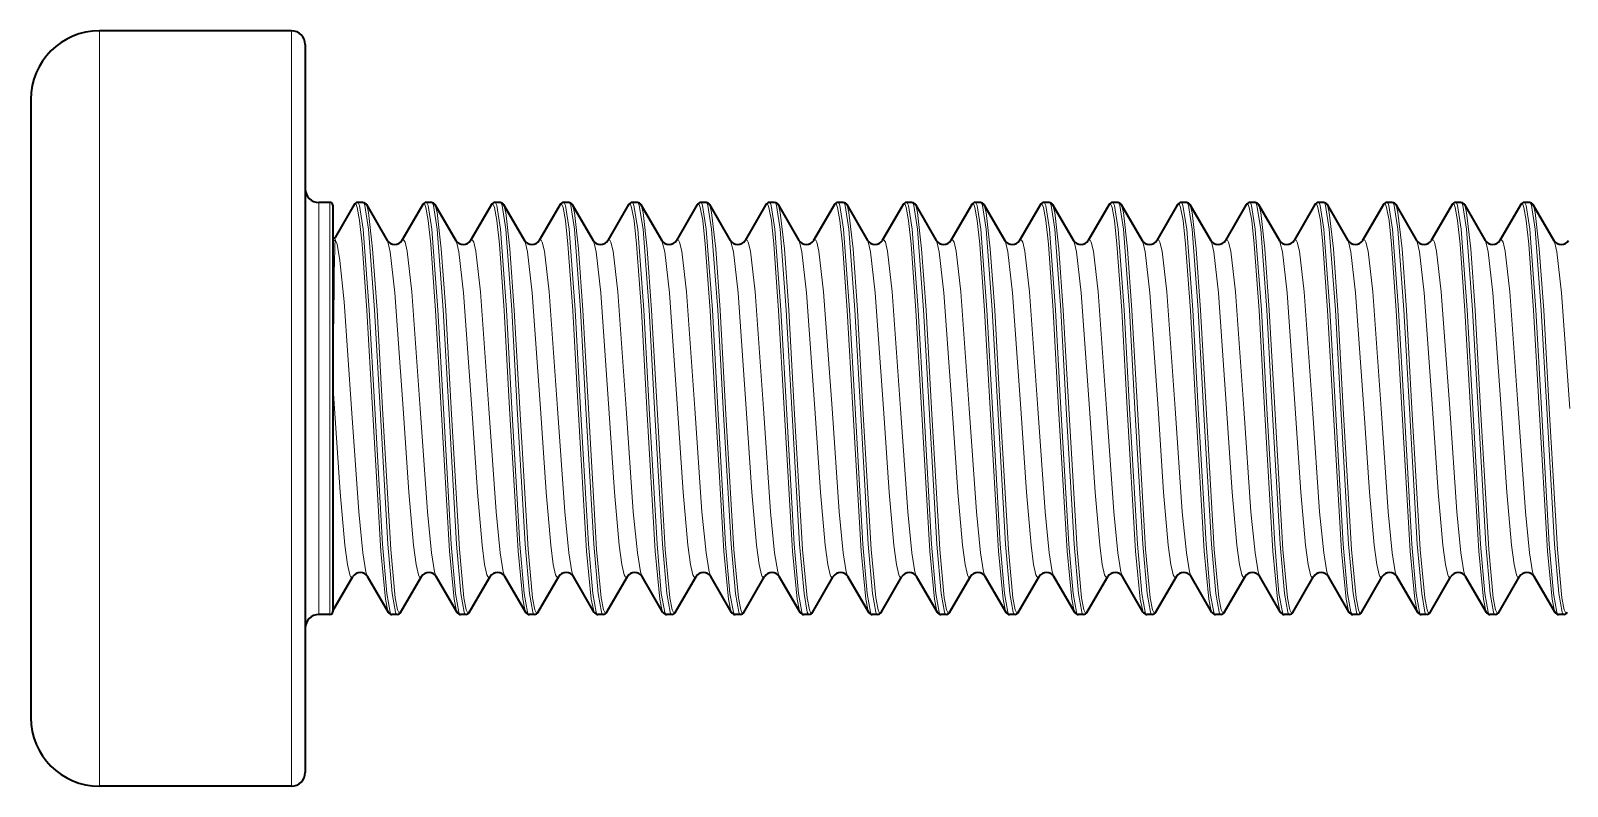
# Model space of a CAD drawing. Extents: x 327 to 941, y 153 to 765.
# Drawn here: x 327.26 to 338.45, y 445.75 to 451.25 of the extents above; entities that cross this region are included whole.
import ezdxf

# ---------------------------------------------------------------- set-up
doc = ezdxf.new("R2010")
doc.units = 0

msp = doc.modelspace()

# ---------------------------------------------------------------- linework, layer by layer
at = {"color": 7, "lineweight": 13, "ltscale": 0.035789}
for p, q in [((327.758, 451.25), (327.758, 449.818)), ((329.158, 451.25), (329.158, 449.818))]:
    msp.add_line(p, q, dxfattribs=at)
at = {"color": 7, "lineweight": 35, "ltscale": 0.034999}
for p, q in [((329.158, 451.25), (327.758, 451.25)), ((329.158, 445.75), (327.758, 445.75))]:
    msp.add_line(p, q, dxfattribs=at)
at = {"color": 7, "lineweight": 35, "ltscale": 0.034488}
msp.add_line((329.258, 451.15), (329.258, 449.77), dxfattribs=at)
at = {"color": 7, "lineweight": 35, "ltscale": 0.029282}
msp.add_line((327.258, 450.75), (327.258, 449.579), dxfattribs=at)
at = {"color": 7, "lineweight": 13, "ltscale": 0.019521}
for p, q in [((329.358, 450), (329.358, 449.219)), ((329.438, 450), (329.438, 449.219))]:
    msp.add_line(p, q, dxfattribs=at)
at = {"color": 7, "lineweight": 35, "ltscale": 0.002}
for p, q in [((329.438, 450), (329.358, 450)), ((329.438, 447), (329.358, 447))]:
    msp.add_line(p, q, dxfattribs=at)
at = {"color": 7, "lineweight": 35, "ltscale": 0.019261}
msp.add_line((329.458, 449.98), (329.458, 449.21), dxfattribs=at)
at = {"color": 7, "lineweight": 35, "ltscale": 0.00686}
msp.add_line((329.614, 449.984), (329.476, 449.746), dxfattribs=at)
at = {"color": 7, "lineweight": 35, "ltscale": 0.000984192}
for p, q in [((329.678, 450), (329.639, 450)), ((330.178, 450), (330.139, 450)), ((330.678, 450), (330.639, 450)), ((331.178, 450), (331.139, 450)), ((331.678, 450), (331.639, 450)), ((332.178, 450), (332.139, 450)), ((332.678, 450), (332.639, 450)), ((333.178, 450), (333.139, 450)), ((333.678, 450), (333.639, 450)), ((334.178, 450), (334.139, 450)), ((334.678, 450), (334.639, 450)), ((335.178, 450), (335.139, 450)), ((335.678, 450), (335.639, 450)), ((336.178, 450), (336.139, 450)), ((336.678, 450), (336.639, 450)), ((337.178, 450), (337.139, 450)), ((337.678, 450), (337.639, 450)), ((338.178, 450), (338.139, 450)), ((329.928, 447), (329.889, 447)), ((330.428, 447), (330.389, 447)), ((330.928, 447), (330.889, 447)), ((331.428, 447), (331.389, 447)), ((331.928, 447), (331.889, 447)), ((332.428, 447), (332.389, 447)), ((332.928, 447), (332.889, 447)), ((333.428, 447), (333.389, 447)), ((333.928, 447), (333.889, 447)), ((334.428, 447), (334.389, 447)), ((334.928, 447), (334.889, 447)), ((335.428, 447), (335.389, 447)), ((335.928, 447), (335.889, 447)), ((336.428, 447), (336.389, 447)), ((336.928, 447), (336.889, 447)), ((337.428, 447), (337.389, 447)), ((337.928, 447), (337.889, 447)), ((338.428, 447), (338.389, 447))]:
    msp.add_line(p, q, dxfattribs=at)
at = {"color": 7, "lineweight": 35, "ltscale": 0.007572}
for p, q in [((329.703, 449.984), (329.855, 449.722)), ((330.203, 449.984), (330.355, 449.722)), ((330.703, 449.984), (330.855, 449.722)), ((331.203, 449.984), (331.355, 449.722)), ((331.703, 449.984), (331.855, 449.722)), ((332.203, 449.984), (332.355, 449.722)), ((332.703, 449.984), (332.855, 449.722)), ((333.203, 449.984), (333.355, 449.722)), ((333.703, 449.984), (333.855, 449.722)), ((334.203, 449.984), (334.355, 449.722)), ((334.703, 449.984), (334.855, 449.722)), ((335.203, 449.984), (335.355, 449.722)), ((335.703, 449.984), (335.855, 449.722)), ((336.203, 449.984), (336.355, 449.722)), ((336.703, 449.984), (336.855, 449.722)), ((337.203, 449.984), (337.355, 449.722)), ((337.703, 449.984), (337.855, 449.722)), ((338.203, 449.984), (338.355, 449.722)), ((329.953, 447.016), (330.105, 447.278)), ((330.453, 447.016), (330.605, 447.278)), ((330.953, 447.016), (331.105, 447.278)), ((331.453, 447.016), (331.605, 447.278)), ((331.953, 447.016), (332.105, 447.278)), ((332.453, 447.016), (332.605, 447.278)), ((332.953, 447.016), (333.105, 447.278)), ((333.453, 447.016), (333.605, 447.278)), ((333.953, 447.016), (334.105, 447.278)), ((334.453, 447.016), (334.605, 447.278)), ((334.953, 447.016), (335.105, 447.278)), ((335.453, 447.016), (335.605, 447.278)), ((335.953, 447.016), (336.105, 447.278)), ((336.453, 447.016), (336.605, 447.278)), ((336.953, 447.016), (337.105, 447.278)), ((337.453, 447.016), (337.605, 447.278)), ((337.953, 447.016), (338.105, 447.278))]:
    msp.add_line(p, q, dxfattribs=at)
at = {"color": 7, "lineweight": 35, "ltscale": 0.007571}
for p, q in [((330.114, 449.984), (329.962, 449.722)), ((330.614, 449.984), (330.462, 449.722)), ((331.114, 449.984), (330.962, 449.722)), ((331.614, 449.984), (331.462, 449.722)), ((332.114, 449.984), (331.962, 449.722)), ((332.614, 449.984), (332.462, 449.722)), ((333.114, 449.984), (332.962, 449.722)), ((333.614, 449.984), (333.462, 449.722)), ((334.114, 449.984), (333.962, 449.722)), ((334.614, 449.984), (334.462, 449.722)), ((335.114, 449.984), (334.962, 449.722)), ((335.614, 449.984), (335.462, 449.722)), ((336.114, 449.984), (335.962, 449.722)), ((336.614, 449.984), (336.462, 449.722)), ((337.114, 449.984), (336.962, 449.722)), ((337.614, 449.984), (337.462, 449.722)), ((338.114, 449.984), (337.962, 449.722)), ((329.864, 447.016), (329.712, 447.278)), ((330.364, 447.016), (330.212, 447.278)), ((330.864, 447.016), (330.712, 447.278)), ((331.364, 447.016), (331.212, 447.278)), ((331.864, 447.016), (331.712, 447.278)), ((332.364, 447.016), (332.212, 447.278)), ((332.864, 447.016), (332.712, 447.278)), ((333.364, 447.016), (333.212, 447.278)), ((333.864, 447.016), (333.712, 447.278)), ((334.364, 447.016), (334.212, 447.278)), ((334.864, 447.016), (334.712, 447.278)), ((335.364, 447.016), (335.212, 447.278)), ((335.864, 447.016), (335.712, 447.278)), ((336.364, 447.016), (336.212, 447.278)), ((336.864, 447.016), (336.712, 447.278)), ((337.364, 447.016), (337.212, 447.278)), ((337.864, 447.016), (337.712, 447.278)), ((338.364, 447.016), (338.212, 447.278))]:
    msp.add_line(p, q, dxfattribs=at)
at = {"color": 7, "lineweight": 13, "ltscale": 0.101711}
for p, q in [((327.758, 449.818), (327.758, 445.75)), ((329.158, 449.818), (329.158, 445.75))]:
    msp.add_line(p, q, dxfattribs=at)
at = {"color": 7, "lineweight": 35, "ltscale": 0.098013}
msp.add_line((329.258, 449.77), (329.258, 445.85), dxfattribs=at)
at = {"color": 7, "lineweight": 13, "ltscale": 0.000495148}
msp.add_line((329.476, 449.746), (329.476, 449.726), dxfattribs=at)
at = {"color": 7, "lineweight": 35, "ltscale": 0.083218}
msp.add_line((327.258, 449.579), (327.258, 446.25), dxfattribs=at)
at = {"color": 7, "lineweight": 13, "ltscale": 0.017363}
msp.add_line((329.468, 449.377), (329.459, 448.683), dxfattribs=at)
at = {"color": 7, "lineweight": 13, "ltscale": 0.055479}
for p, q in [((329.358, 449.219), (329.358, 447)), ((329.438, 449.219), (329.438, 447))]:
    msp.add_line(p, q, dxfattribs=at)
at = {"color": 7, "lineweight": 35, "ltscale": 0.054739}
msp.add_line((329.458, 449.21), (329.458, 447.02), dxfattribs=at)
at = {"color": 7, "lineweight": 13, "ltscale": 0.017866}
for p, q in [((329.747, 448.5), (329.707, 449.213)), ((330.247, 448.5), (330.207, 449.213)), ((330.747, 448.5), (330.707, 449.213)), ((331.247, 448.5), (331.207, 449.213)), ((331.747, 448.5), (331.707, 449.213)), ((332.247, 448.5), (332.207, 449.213)), ((332.747, 448.5), (332.707, 449.213)), ((333.247, 448.5), (333.207, 449.213)), ((333.747, 448.5), (333.707, 449.213)), ((334.247, 448.5), (334.207, 449.213)), ((334.747, 448.5), (334.707, 449.213)), ((335.247, 448.5), (335.207, 449.213)), ((335.747, 448.5), (335.707, 449.213)), ((336.247, 448.5), (336.207, 449.213)), ((336.747, 448.5), (336.707, 449.213)), ((337.247, 448.5), (337.207, 449.213)), ((337.747, 448.5), (337.707, 449.213)), ((338.247, 448.5), (338.207, 449.213))]:
    msp.add_line(p, q, dxfattribs=at)
at = {"color": 7, "lineweight": 13, "ltscale": 0.017982}
for p, q in [((329.764, 448.501), (329.724, 449.219)), ((330.264, 448.501), (330.224, 449.219)), ((330.764, 448.501), (330.724, 449.219)), ((331.264, 448.501), (331.224, 449.219)), ((331.764, 448.501), (331.724, 449.219)), ((332.264, 448.501), (332.224, 449.219)), ((332.764, 448.501), (332.724, 449.219)), ((333.264, 448.501), (333.224, 449.219)), ((333.764, 448.501), (333.724, 449.219)), ((334.264, 448.501), (334.224, 449.219)), ((334.764, 448.501), (334.724, 449.219)), ((335.264, 448.501), (335.224, 449.219)), ((335.764, 448.501), (335.724, 449.219)), ((336.264, 448.501), (336.224, 449.219)), ((336.764, 448.501), (336.724, 449.219)), ((337.264, 448.501), (337.224, 449.219)), ((337.764, 448.501), (337.724, 449.219)), ((338.264, 448.501), (338.224, 449.219))]:
    msp.add_line(p, q, dxfattribs=at)
at = {"color": 7, "lineweight": 13, "ltscale": 0.018029}
for p, q in [((329.763, 449.219), (329.803, 448.499)), ((330.263, 449.219), (330.303, 448.499)), ((330.763, 449.219), (330.803, 448.499)), ((331.263, 449.219), (331.303, 448.499)), ((331.763, 449.219), (331.803, 448.499)), ((332.263, 449.219), (332.303, 448.499)), ((332.763, 449.219), (332.803, 448.499)), ((333.263, 449.219), (333.303, 448.499)), ((333.763, 449.219), (333.803, 448.499)), ((334.263, 449.219), (334.303, 448.499)), ((334.763, 449.219), (334.803, 448.499)), ((335.263, 449.219), (335.303, 448.499)), ((335.763, 449.219), (335.803, 448.499)), ((336.263, 449.219), (336.303, 448.499)), ((336.763, 449.219), (336.803, 448.499)), ((337.263, 449.219), (337.303, 448.499)), ((337.763, 449.219), (337.803, 448.499)), ((338.263, 449.219), (338.303, 448.499))]:
    msp.add_line(p, q, dxfattribs=at)
at = {"color": 7, "lineweight": 13, "ltscale": 0.017906}
for p, q in [((329.781, 449.215), (329.821, 448.5)), ((330.281, 449.215), (330.321, 448.5)), ((330.781, 449.215), (330.821, 448.5)), ((331.281, 449.215), (331.321, 448.5)), ((331.781, 449.215), (331.821, 448.5)), ((332.281, 449.215), (332.321, 448.5)), ((332.781, 449.215), (332.821, 448.5)), ((333.281, 449.215), (333.321, 448.5)), ((333.781, 449.215), (333.821, 448.5)), ((334.281, 449.215), (334.321, 448.5)), ((334.781, 449.215), (334.821, 448.5)), ((335.281, 449.215), (335.321, 448.5)), ((335.781, 449.215), (335.821, 448.5)), ((336.281, 449.215), (336.321, 448.5)), ((336.781, 449.215), (336.821, 448.5)), ((337.281, 449.215), (337.321, 448.5)), ((337.781, 449.215), (337.821, 448.5)), ((338.281, 449.215), (338.321, 448.5))]:
    msp.add_line(p, q, dxfattribs=at)
at = {"color": 7, "lineweight": 13, "ltscale": 4.69626e-05}
msp.add_line((329.459, 448.683), (329.458, 448.684), dxfattribs=at)
at = {"color": 7, "lineweight": 13, "ltscale": 0.004573}
msp.add_line((329.459, 448.683), (329.459, 448.5), dxfattribs=at)
at = {"color": 7, "lineweight": 13, "ltscale": 0.004583}
msp.add_line((329.471, 448.5), (329.459, 448.683), dxfattribs=at)
at = {"color": 7, "lineweight": 13, "ltscale": 0.036822}
msp.add_line((329.459, 448.5), (329.459, 447.027), dxfattribs=at)
at = {"color": 7, "lineweight": 35, "ltscale": 0.00726}
msp.add_line((329.459, 447.027), (329.605, 447.278), dxfattribs=at)
at = {"color": 7, "lineweight": 35, "ltscale": 9.53064e-05}
msp.add_line((329.459, 447.027), (329.458, 447.023), dxfattribs=at)
at = {"color": 7, "lineweight": 13}
for points in [[(329.614, 449.984), (329.619, 449.989), (329.621, 449.99), (329.623, 449.99), (329.625, 449.989), (329.628, 449.986), (329.636, 449.964), (329.654, 449.868), (329.672, 449.696), (329.707, 449.213)], [(329.639, 450), (329.64, 450), (329.644, 449.997), (329.647, 449.993), (329.653, 449.977), (329.68, 449.805), (329.724, 449.219)], [(329.678, 450), (329.68, 450), (329.683, 449.997), (329.686, 449.993), (329.692, 449.977), (329.719, 449.805), (329.763, 449.219)], [(329.703, 449.984), (329.708, 449.971), (329.719, 449.927), (329.749, 449.663), (329.781, 449.215)], [(330.114, 449.984), (330.119, 449.989), (330.121, 449.99), (330.123, 449.99), (330.125, 449.989), (330.128, 449.986), (330.136, 449.964), (330.154, 449.868), (330.172, 449.696), (330.207, 449.213)], [(330.139, 450), (330.14, 450), (330.144, 449.997), (330.147, 449.993), (330.153, 449.977), (330.18, 449.805), (330.224, 449.219)], [(330.178, 450), (330.18, 450), (330.183, 449.997), (330.186, 449.993), (330.192, 449.977), (330.219, 449.805), (330.263, 449.219)], [(330.203, 449.984), (330.208, 449.971), (330.219, 449.927), (330.249, 449.663), (330.281, 449.215)], [(330.614, 449.984), (330.619, 449.989), (330.621, 449.99), (330.623, 449.99), (330.625, 449.989), (330.628, 449.986), (330.636, 449.964), (330.654, 449.868), (330.672, 449.696), (330.707, 449.213)], [(330.639, 450), (330.64, 450), (330.644, 449.997), (330.647, 449.993), (330.653, 449.977), (330.68, 449.805), (330.724, 449.219)], [(330.678, 450), (330.68, 450), (330.683, 449.997), (330.686, 449.993), (330.692, 449.977), (330.719, 449.805), (330.763, 449.219)], [(330.703, 449.984), (330.708, 449.971), (330.719, 449.927), (330.749, 449.663), (330.781, 449.215)], [(331.114, 449.984), (331.119, 449.989), (331.121, 449.99), (331.123, 449.99), (331.125, 449.989), (331.128, 449.986), (331.136, 449.964), (331.154, 449.868), (331.172, 449.696), (331.207, 449.213)], [(331.139, 450), (331.14, 450), (331.144, 449.997), (331.147, 449.993), (331.153, 449.977), (331.18, 449.805), (331.224, 449.219)], [(331.178, 450), (331.18, 450), (331.183, 449.997), (331.186, 449.993), (331.192, 449.977), (331.219, 449.805), (331.263, 449.219)], [(331.203, 449.984), (331.208, 449.971), (331.219, 449.927), (331.249, 449.663), (331.281, 449.215)], [(331.614, 449.984), (331.619, 449.989), (331.621, 449.99), (331.623, 449.99), (331.625, 449.989), (331.628, 449.986), (331.636, 449.964), (331.654, 449.868), (331.672, 449.696), (331.707, 449.213)], [(331.639, 450), (331.64, 450), (331.644, 449.997), (331.647, 449.993), (331.653, 449.977), (331.68, 449.805), (331.724, 449.219)], [(331.678, 450), (331.68, 450), (331.683, 449.997), (331.686, 449.993), (331.692, 449.977), (331.719, 449.805), (331.763, 449.219)], [(331.703, 449.984), (331.708, 449.971), (331.719, 449.927), (331.749, 449.663), (331.781, 449.215)], [(332.114, 449.984), (332.119, 449.989), (332.121, 449.99), (332.123, 449.99), (332.125, 449.989), (332.128, 449.986), (332.136, 449.964), (332.154, 449.868), (332.172, 449.696), (332.207, 449.213)], [(332.139, 450), (332.14, 450), (332.144, 449.997), (332.147, 449.993), (332.153, 449.977), (332.18, 449.805), (332.224, 449.219)], [(332.178, 450), (332.18, 450), (332.183, 449.997), (332.186, 449.993), (332.192, 449.977), (332.219, 449.805), (332.263, 449.219)], [(332.203, 449.984), (332.208, 449.971), (332.219, 449.927), (332.249, 449.663), (332.281, 449.215)], [(332.614, 449.984), (332.619, 449.989), (332.621, 449.99), (332.623, 449.99), (332.625, 449.989), (332.628, 449.986), (332.636, 449.964), (332.654, 449.868), (332.672, 449.696), (332.707, 449.213)], [(332.639, 450), (332.64, 450), (332.644, 449.997), (332.647, 449.993), (332.653, 449.977), (332.68, 449.805), (332.724, 449.219)], [(332.678, 450), (332.68, 450), (332.683, 449.997), (332.686, 449.993), (332.692, 449.977), (332.719, 449.805), (332.763, 449.219)], [(332.703, 449.984), (332.708, 449.971), (332.719, 449.927), (332.749, 449.663), (332.781, 449.215)], [(333.114, 449.984), (333.119, 449.989), (333.121, 449.99), (333.123, 449.99), (333.125, 449.989), (333.128, 449.986), (333.136, 449.964), (333.154, 449.868), (333.172, 449.696), (333.207, 449.213)], [(333.139, 450), (333.14, 450), (333.144, 449.997), (333.147, 449.993), (333.153, 449.977), (333.18, 449.805), (333.224, 449.219)], [(333.178, 450), (333.18, 450), (333.183, 449.997), (333.186, 449.993), (333.192, 449.977), (333.219, 449.805), (333.263, 449.219)], [(333.203, 449.984), (333.208, 449.971), (333.219, 449.927), (333.249, 449.663), (333.281, 449.215)], [(333.614, 449.984), (333.619, 449.989), (333.621, 449.99), (333.623, 449.99), (333.625, 449.989), (333.628, 449.986), (333.636, 449.964), (333.654, 449.868), (333.672, 449.696), (333.707, 449.213)], [(333.639, 450), (333.64, 450), (333.644, 449.997), (333.647, 449.993), (333.653, 449.977), (333.68, 449.805), (333.724, 449.219)], [(333.678, 450), (333.68, 450), (333.683, 449.997), (333.686, 449.993), (333.692, 449.977), (333.719, 449.805), (333.763, 449.219)], [(333.703, 449.984), (333.708, 449.971), (333.719, 449.927), (333.749, 449.663), (333.781, 449.215)], [(334.114, 449.984), (334.119, 449.989), (334.121, 449.99), (334.123, 449.99), (334.125, 449.989), (334.128, 449.986), (334.136, 449.964), (334.154, 449.868), (334.172, 449.696), (334.207, 449.213)], [(334.139, 450), (334.14, 450), (334.144, 449.997), (334.147, 449.993), (334.153, 449.977), (334.18, 449.805), (334.224, 449.219)], [(334.178, 450), (334.18, 450), (334.183, 449.997), (334.186, 449.993), (334.192, 449.977), (334.219, 449.805), (334.263, 449.219)], [(334.203, 449.984), (334.208, 449.971), (334.219, 449.927), (334.249, 449.663), (334.281, 449.215)], [(334.614, 449.984), (334.619, 449.989), (334.621, 449.99), (334.623, 449.99), (334.625, 449.989), (334.628, 449.986), (334.636, 449.964), (334.654, 449.868), (334.672, 449.696), (334.707, 449.213)], [(334.639, 450), (334.64, 450), (334.644, 449.997), (334.647, 449.993), (334.653, 449.977), (334.68, 449.805), (334.724, 449.219)], [(334.678, 450), (334.68, 450), (334.683, 449.997), (334.686, 449.993), (334.692, 449.977), (334.719, 449.805), (334.763, 449.219)], [(334.703, 449.984), (334.708, 449.971), (334.719, 449.927), (334.749, 449.663), (334.781, 449.215)], [(335.114, 449.984), (335.119, 449.989), (335.121, 449.99), (335.123, 449.99), (335.125, 449.989), (335.128, 449.986), (335.136, 449.964), (335.154, 449.868), (335.172, 449.696), (335.207, 449.213)], [(335.139, 450), (335.14, 450), (335.144, 449.997), (335.147, 449.993), (335.153, 449.977), (335.18, 449.805), (335.224, 449.219)], [(335.178, 450), (335.18, 450), (335.183, 449.997), (335.186, 449.993), (335.192, 449.977), (335.219, 449.805), (335.263, 449.219)], [(335.203, 449.984), (335.208, 449.971), (335.219, 449.927), (335.249, 449.663), (335.281, 449.215)], [(335.614, 449.984), (335.619, 449.989), (335.621, 449.99), (335.623, 449.99), (335.625, 449.989), (335.628, 449.986), (335.636, 449.964), (335.654, 449.868), (335.672, 449.696), (335.707, 449.213)], [(335.639, 450), (335.64, 450), (335.644, 449.997), (335.647, 449.993), (335.653, 449.977), (335.68, 449.805), (335.724, 449.219)], [(335.678, 450), (335.68, 450), (335.683, 449.997), (335.686, 449.993), (335.692, 449.977), (335.719, 449.805), (335.763, 449.219)], [(335.703, 449.984), (335.708, 449.971), (335.719, 449.927), (335.749, 449.663), (335.781, 449.215)], [(336.114, 449.984), (336.119, 449.989), (336.121, 449.99), (336.123, 449.99), (336.125, 449.989), (336.128, 449.986), (336.136, 449.964), (336.154, 449.868), (336.172, 449.696), (336.207, 449.213)], [(336.139, 450), (336.14, 450), (336.144, 449.997), (336.147, 449.993), (336.153, 449.977), (336.18, 449.805), (336.224, 449.219)], [(336.178, 450), (336.18, 450), (336.183, 449.997), (336.186, 449.993), (336.192, 449.977), (336.219, 449.805), (336.263, 449.219)], [(336.203, 449.984), (336.208, 449.971), (336.219, 449.927), (336.249, 449.663), (336.281, 449.215)], [(336.614, 449.984), (336.619, 449.989), (336.621, 449.99), (336.623, 449.99), (336.625, 449.989), (336.628, 449.986), (336.636, 449.964), (336.654, 449.868), (336.672, 449.696), (336.707, 449.213)], [(336.639, 450), (336.64, 450), (336.644, 449.997), (336.647, 449.993), (336.653, 449.977), (336.68, 449.805), (336.724, 449.219)], [(336.678, 450), (336.68, 450), (336.683, 449.997), (336.686, 449.993), (336.692, 449.977), (336.719, 449.805), (336.763, 449.219)], [(336.703, 449.984), (336.708, 449.971), (336.719, 449.927), (336.749, 449.663), (336.781, 449.215)], [(337.114, 449.984), (337.119, 449.989), (337.121, 449.99), (337.123, 449.99), (337.125, 449.989), (337.128, 449.986), (337.136, 449.964), (337.154, 449.868), (337.172, 449.696), (337.207, 449.213)], [(337.139, 450), (337.14, 450), (337.144, 449.997), (337.147, 449.993), (337.153, 449.977), (337.18, 449.805), (337.224, 449.219)], [(337.178, 450), (337.18, 450), (337.183, 449.997), (337.186, 449.993), (337.192, 449.977), (337.219, 449.805), (337.263, 449.219)], [(337.203, 449.984), (337.208, 449.971), (337.219, 449.927), (337.249, 449.663), (337.281, 449.215)], [(337.614, 449.984), (337.619, 449.989), (337.621, 449.99), (337.623, 449.99), (337.625, 449.989), (337.628, 449.986), (337.636, 449.964), (337.654, 449.868), (337.672, 449.696), (337.707, 449.213)], [(337.639, 450), (337.64, 450), (337.644, 449.997), (337.647, 449.993), (337.653, 449.977), (337.68, 449.805), (337.724, 449.219)], [(337.678, 450), (337.68, 450), (337.683, 449.997), (337.686, 449.993), (337.692, 449.977), (337.719, 449.805), (337.763, 449.219)], [(337.703, 449.984), (337.708, 449.971), (337.719, 449.927), (337.749, 449.663), (337.781, 449.215)], [(338.114, 449.984), (338.119, 449.989), (338.121, 449.99), (338.123, 449.99), (338.125, 449.989), (338.128, 449.986), (338.136, 449.964), (338.154, 449.868), (338.172, 449.696), (338.207, 449.213)], [(338.139, 450), (338.14, 450), (338.144, 449.997), (338.147, 449.993), (338.153, 449.977), (338.18, 449.805), (338.224, 449.219)], [(338.178, 450), (338.18, 450), (338.183, 449.997), (338.186, 449.993), (338.192, 449.977), (338.219, 449.805), (338.263, 449.219)], [(338.203, 449.984), (338.208, 449.971), (338.219, 449.927), (338.249, 449.663), (338.281, 449.215)], [(329.596, 448.5), (329.542, 449.276), (329.511, 449.578), (329.49, 449.696), (329.478, 449.724), (329.476, 449.726)], [(329.971, 448.5), (329.911, 449.341), (329.877, 449.64), (329.862, 449.704), (329.855, 449.722)], [(330.096, 448.5), (330.035, 449.349), (330.001, 449.646), (329.985, 449.711), (329.977, 449.726), (329.972, 449.729), (329.968, 449.729), (329.964, 449.725), (329.962, 449.722)], [(330.471, 448.5), (330.411, 449.341), (330.377, 449.64), (330.362, 449.704), (330.355, 449.722)], [(330.596, 448.5), (330.535, 449.349), (330.501, 449.646), (330.485, 449.711), (330.477, 449.726), (330.472, 449.729), (330.468, 449.729), (330.464, 449.725), (330.462, 449.722)], [(330.971, 448.5), (330.911, 449.341), (330.877, 449.64), (330.862, 449.704), (330.855, 449.722)], [(331.096, 448.5), (331.035, 449.349), (331.001, 449.646), (330.985, 449.711), (330.977, 449.726), (330.972, 449.729), (330.968, 449.729), (330.964, 449.725), (330.962, 449.722)], [(331.471, 448.5), (331.411, 449.341), (331.377, 449.64), (331.362, 449.704), (331.355, 449.722)], [(331.596, 448.5), (331.535, 449.349), (331.501, 449.646), (331.485, 449.711), (331.477, 449.726), (331.472, 449.729), (331.468, 449.729), (331.464, 449.725), (331.462, 449.722)], [(331.971, 448.5), (331.911, 449.341), (331.877, 449.64), (331.862, 449.704), (331.855, 449.722)], [(332.096, 448.5), (332.035, 449.349), (332.001, 449.646), (331.985, 449.711), (331.977, 449.726), (331.972, 449.729), (331.968, 449.729), (331.964, 449.725), (331.962, 449.722)], [(332.471, 448.5), (332.411, 449.341), (332.377, 449.64), (332.362, 449.704), (332.355, 449.722)], [(332.596, 448.5), (332.535, 449.349), (332.501, 449.646), (332.485, 449.711), (332.477, 449.726), (332.472, 449.729), (332.468, 449.729), (332.464, 449.725), (332.462, 449.722)], [(332.971, 448.5), (332.911, 449.341), (332.877, 449.64), (332.862, 449.704), (332.855, 449.722)], [(333.096, 448.5), (333.035, 449.349), (333.001, 449.646), (332.985, 449.711), (332.977, 449.726), (332.972, 449.729), (332.968, 449.729), (332.964, 449.725), (332.962, 449.722)], [(333.471, 448.5), (333.411, 449.341), (333.377, 449.64), (333.362, 449.704), (333.355, 449.722)], [(333.596, 448.5), (333.535, 449.349), (333.501, 449.646), (333.485, 449.711), (333.477, 449.726), (333.472, 449.729), (333.468, 449.729), (333.464, 449.725), (333.462, 449.722)], [(333.971, 448.5), (333.911, 449.341), (333.877, 449.64), (333.862, 449.704), (333.855, 449.722)], [(334.096, 448.5), (334.035, 449.349), (334.001, 449.646), (333.985, 449.711), (333.977, 449.726), (333.972, 449.729), (333.968, 449.729), (333.964, 449.725), (333.962, 449.722)], [(334.471, 448.5), (334.411, 449.341), (334.377, 449.64), (334.362, 449.704), (334.355, 449.722)], [(334.596, 448.5), (334.535, 449.349), (334.501, 449.646), (334.485, 449.711), (334.477, 449.726), (334.472, 449.729), (334.468, 449.729), (334.464, 449.725), (334.462, 449.722)], [(334.971, 448.5), (334.911, 449.341), (334.877, 449.64), (334.862, 449.704), (334.855, 449.722)], [(335.096, 448.5), (335.035, 449.349), (335.001, 449.646), (334.985, 449.711), (334.977, 449.726), (334.972, 449.729), (334.968, 449.729), (334.964, 449.725), (334.962, 449.722)], [(335.471, 448.5), (335.411, 449.341), (335.377, 449.64), (335.362, 449.704), (335.355, 449.722)], [(335.596, 448.5), (335.535, 449.349), (335.501, 449.646), (335.485, 449.711), (335.477, 449.726), (335.472, 449.729), (335.468, 449.729), (335.464, 449.725), (335.462, 449.722)], [(335.971, 448.5), (335.911, 449.341), (335.877, 449.64), (335.862, 449.704), (335.855, 449.722)], [(336.096, 448.5), (336.035, 449.349), (336.001, 449.646), (335.985, 449.711), (335.977, 449.726), (335.972, 449.729), (335.968, 449.729), (335.964, 449.725), (335.962, 449.722)], [(336.471, 448.5), (336.411, 449.341), (336.377, 449.64), (336.362, 449.704), (336.355, 449.722)], [(336.596, 448.5), (336.535, 449.349), (336.501, 449.646), (336.485, 449.711), (336.477, 449.726), (336.472, 449.729), (336.468, 449.729), (336.464, 449.725), (336.462, 449.722)], [(336.971, 448.5), (336.911, 449.341), (336.877, 449.64), (336.862, 449.704), (336.855, 449.722)], [(337.096, 448.5), (337.035, 449.349), (337.001, 449.646), (336.985, 449.711), (336.977, 449.726), (336.972, 449.729), (336.968, 449.729), (336.964, 449.725), (336.962, 449.722)], [(337.471, 448.5), (337.411, 449.341), (337.377, 449.64), (337.362, 449.704), (337.355, 449.722)], [(337.596, 448.5), (337.535, 449.349), (337.501, 449.646), (337.485, 449.711), (337.477, 449.726), (337.472, 449.729), (337.468, 449.729), (337.464, 449.725), (337.462, 449.722)], [(337.971, 448.5), (337.911, 449.341), (337.877, 449.64), (337.862, 449.704), (337.855, 449.722)], [(338.096, 448.5), (338.035, 449.349), (338.001, 449.646), (337.985, 449.711), (337.977, 449.726), (337.972, 449.729), (337.968, 449.729), (337.964, 449.725), (337.962, 449.722)], [(338.471, 448.5), (338.411, 449.341), (338.377, 449.64), (338.362, 449.704), (338.355, 449.722)], [(329.605, 447.278), (329.601, 447.273), (329.599, 447.271), (329.596, 447.271), (329.594, 447.271), (329.591, 447.273), (329.588, 447.276), (329.582, 447.289), (329.565, 447.365), (329.546, 447.505), (329.512, 447.892), (329.471, 448.5)], [(329.712, 447.278), (329.7, 447.312), (329.678, 447.449), (329.648, 447.748), (329.596, 448.5)], [(329.747, 448.5), (329.808, 447.462), (329.842, 447.113), (329.857, 447.036), (329.864, 447.016)], [(329.764, 448.501), (329.821, 447.513), (329.852, 447.154), (329.877, 447.018), (329.882, 447.006), (329.885, 447.002), (329.887, 447), (329.889, 447)], [(329.803, 448.499), (329.86, 447.512), (329.892, 447.154), (329.916, 447.018), (329.921, 447.006), (329.924, 447.002), (329.927, 447), (329.928, 447)], [(329.821, 448.5), (329.881, 447.473), (329.914, 447.122), (329.931, 447.034), (329.94, 447.014), (329.943, 447.011), (329.944, 447.01), (329.946, 447.01), (329.949, 447.011), (329.953, 447.016)], [(330.105, 447.278), (330.101, 447.273), (330.099, 447.271), (330.096, 447.271), (330.094, 447.271), (330.091, 447.273), (330.088, 447.276), (330.082, 447.289), (330.065, 447.365), (330.046, 447.505), (330.012, 447.892), (329.971, 448.5)], [(330.212, 447.278), (330.2, 447.312), (330.178, 447.449), (330.148, 447.748), (330.096, 448.5)], [(330.247, 448.5), (330.308, 447.462), (330.342, 447.113), (330.357, 447.036), (330.364, 447.016)], [(330.264, 448.501), (330.321, 447.513), (330.352, 447.154), (330.377, 447.018), (330.382, 447.006), (330.385, 447.002), (330.387, 447), (330.389, 447)], [(330.303, 448.499), (330.36, 447.512), (330.392, 447.154), (330.416, 447.018), (330.421, 447.006), (330.424, 447.002), (330.427, 447), (330.428, 447)], [(330.321, 448.5), (330.381, 447.473), (330.414, 447.122), (330.431, 447.034), (330.44, 447.014), (330.443, 447.011), (330.444, 447.01), (330.446, 447.01), (330.449, 447.011), (330.453, 447.016)], [(330.605, 447.278), (330.601, 447.273), (330.599, 447.271), (330.596, 447.271), (330.594, 447.271), (330.591, 447.273), (330.588, 447.276), (330.582, 447.289), (330.565, 447.365), (330.546, 447.505), (330.512, 447.892), (330.471, 448.5)], [(330.712, 447.278), (330.7, 447.312), (330.678, 447.449), (330.648, 447.748), (330.596, 448.5)], [(330.747, 448.5), (330.808, 447.462), (330.842, 447.113), (330.857, 447.036), (330.864, 447.016)], [(330.764, 448.501), (330.821, 447.513), (330.852, 447.154), (330.877, 447.018), (330.882, 447.006), (330.885, 447.002), (330.887, 447), (330.889, 447)], [(330.803, 448.499), (330.86, 447.512), (330.892, 447.154), (330.916, 447.018), (330.921, 447.006), (330.924, 447.002), (330.927, 447), (330.928, 447)], [(330.821, 448.5), (330.881, 447.473), (330.914, 447.122), (330.931, 447.034), (330.94, 447.014), (330.943, 447.011), (330.944, 447.01), (330.946, 447.01), (330.949, 447.011), (330.953, 447.016)], [(331.105, 447.278), (331.101, 447.273), (331.099, 447.271), (331.096, 447.271), (331.094, 447.271), (331.091, 447.273), (331.088, 447.276), (331.082, 447.289), (331.065, 447.365), (331.046, 447.505), (331.012, 447.892), (330.971, 448.5)], [(331.212, 447.278), (331.2, 447.312), (331.178, 447.449), (331.148, 447.748), (331.096, 448.5)], [(331.247, 448.5), (331.308, 447.462), (331.342, 447.113), (331.357, 447.036), (331.364, 447.016)], [(331.264, 448.501), (331.321, 447.513), (331.352, 447.154), (331.377, 447.018), (331.382, 447.006), (331.385, 447.002), (331.387, 447), (331.389, 447)], [(331.303, 448.499), (331.36, 447.512), (331.392, 447.154), (331.416, 447.018), (331.421, 447.006), (331.424, 447.002), (331.427, 447), (331.428, 447)], [(331.321, 448.5), (331.381, 447.473), (331.414, 447.122), (331.431, 447.034), (331.44, 447.014), (331.443, 447.011), (331.444, 447.01), (331.446, 447.01), (331.449, 447.011), (331.453, 447.016)], [(331.605, 447.278), (331.601, 447.273), (331.599, 447.271), (331.596, 447.271), (331.594, 447.271), (331.591, 447.273), (331.588, 447.276), (331.582, 447.289), (331.565, 447.365), (331.546, 447.505), (331.512, 447.892), (331.471, 448.5)], [(331.712, 447.278), (331.7, 447.312), (331.678, 447.449), (331.648, 447.748), (331.596, 448.5)], [(331.747, 448.5), (331.808, 447.462), (331.842, 447.113), (331.857, 447.036), (331.864, 447.016)], [(331.764, 448.501), (331.821, 447.513), (331.852, 447.154), (331.877, 447.018), (331.882, 447.006), (331.885, 447.002), (331.887, 447), (331.889, 447)], [(331.803, 448.499), (331.86, 447.512), (331.892, 447.154), (331.916, 447.018), (331.921, 447.006), (331.924, 447.002), (331.927, 447), (331.928, 447)], [(331.821, 448.5), (331.881, 447.473), (331.914, 447.122), (331.931, 447.034), (331.94, 447.014), (331.943, 447.011), (331.944, 447.01), (331.946, 447.01), (331.949, 447.011), (331.953, 447.016)], [(332.105, 447.278), (332.101, 447.273), (332.099, 447.271), (332.096, 447.271), (332.094, 447.271), (332.091, 447.273), (332.088, 447.276), (332.082, 447.289), (332.065, 447.365), (332.046, 447.505), (332.012, 447.892), (331.971, 448.5)], [(332.212, 447.278), (332.2, 447.312), (332.178, 447.449), (332.148, 447.748), (332.096, 448.5)], [(332.247, 448.5), (332.308, 447.462), (332.342, 447.113), (332.357, 447.036), (332.364, 447.016)], [(332.264, 448.501), (332.321, 447.513), (332.352, 447.154), (332.377, 447.018), (332.382, 447.006), (332.385, 447.002), (332.387, 447), (332.389, 447)], [(332.303, 448.499), (332.36, 447.512), (332.392, 447.154), (332.416, 447.018), (332.421, 447.006), (332.424, 447.002), (332.427, 447), (332.428, 447)], [(332.321, 448.5), (332.381, 447.473), (332.414, 447.122), (332.431, 447.034), (332.44, 447.014), (332.443, 447.011), (332.444, 447.01), (332.446, 447.01), (332.449, 447.011), (332.453, 447.016)], [(332.605, 447.278), (332.601, 447.273), (332.599, 447.271), (332.596, 447.271), (332.594, 447.271), (332.591, 447.273), (332.588, 447.276), (332.582, 447.289), (332.565, 447.365), (332.546, 447.505), (332.512, 447.892), (332.471, 448.5)], [(332.712, 447.278), (332.7, 447.312), (332.678, 447.449), (332.648, 447.748), (332.596, 448.5)], [(332.747, 448.5), (332.808, 447.462), (332.842, 447.113), (332.857, 447.036), (332.864, 447.016)], [(332.764, 448.501), (332.821, 447.513), (332.852, 447.154), (332.877, 447.018), (332.882, 447.006), (332.885, 447.002), (332.887, 447), (332.889, 447)], [(332.803, 448.499), (332.86, 447.512), (332.892, 447.154), (332.916, 447.018), (332.921, 447.006), (332.924, 447.002), (332.927, 447), (332.928, 447)], [(332.821, 448.5), (332.881, 447.473), (332.914, 447.122), (332.931, 447.034), (332.94, 447.014), (332.943, 447.011), (332.944, 447.01), (332.946, 447.01), (332.949, 447.011), (332.953, 447.016)], [(333.105, 447.278), (333.101, 447.273), (333.099, 447.271), (333.096, 447.271), (333.094, 447.271), (333.091, 447.273), (333.088, 447.276), (333.082, 447.289), (333.065, 447.365), (333.046, 447.505), (333.012, 447.892), (332.971, 448.5)], [(333.212, 447.278), (333.2, 447.312), (333.178, 447.449), (333.148, 447.748), (333.096, 448.5)], [(333.247, 448.5), (333.308, 447.462), (333.342, 447.113), (333.357, 447.036), (333.364, 447.016)], [(333.264, 448.501), (333.321, 447.513), (333.352, 447.154), (333.377, 447.018), (333.382, 447.006), (333.385, 447.002), (333.387, 447), (333.389, 447)], [(333.303, 448.499), (333.36, 447.512), (333.392, 447.154), (333.416, 447.018), (333.421, 447.006), (333.424, 447.002), (333.427, 447), (333.428, 447)], [(333.321, 448.5), (333.381, 447.473), (333.414, 447.122), (333.431, 447.034), (333.44, 447.014), (333.443, 447.011), (333.444, 447.01), (333.446, 447.01), (333.449, 447.011), (333.453, 447.016)], [(333.605, 447.278), (333.601, 447.273), (333.599, 447.271), (333.596, 447.271), (333.594, 447.271), (333.591, 447.273), (333.588, 447.276), (333.582, 447.289), (333.565, 447.365), (333.546, 447.505), (333.512, 447.892), (333.471, 448.5)], [(333.712, 447.278), (333.7, 447.312), (333.678, 447.449), (333.648, 447.748), (333.596, 448.5)], [(333.747, 448.5), (333.808, 447.462), (333.842, 447.113), (333.857, 447.036), (333.864, 447.016)], [(333.764, 448.501), (333.821, 447.513), (333.852, 447.154), (333.877, 447.018), (333.882, 447.006), (333.885, 447.002), (333.887, 447), (333.889, 447)], [(333.803, 448.499), (333.86, 447.512), (333.892, 447.154), (333.916, 447.018), (333.921, 447.006), (333.924, 447.002), (333.927, 447), (333.928, 447)], [(333.821, 448.5), (333.881, 447.473), (333.914, 447.122), (333.931, 447.034), (333.94, 447.014), (333.943, 447.011), (333.944, 447.01), (333.946, 447.01), (333.949, 447.011), (333.953, 447.016)], [(334.105, 447.278), (334.101, 447.273), (334.099, 447.271), (334.096, 447.271), (334.094, 447.271), (334.091, 447.273), (334.088, 447.276), (334.082, 447.289), (334.065, 447.365), (334.046, 447.505), (334.012, 447.892), (333.971, 448.5)], [(334.212, 447.278), (334.2, 447.312), (334.178, 447.449), (334.148, 447.748), (334.096, 448.5)], [(334.247, 448.5), (334.308, 447.462), (334.342, 447.113), (334.357, 447.036), (334.364, 447.016)], [(334.264, 448.501), (334.321, 447.513), (334.352, 447.154), (334.377, 447.018), (334.382, 447.006), (334.385, 447.002), (334.387, 447), (334.389, 447)], [(334.303, 448.499), (334.36, 447.512), (334.392, 447.154), (334.416, 447.018), (334.421, 447.006), (334.424, 447.002), (334.427, 447), (334.428, 447)], [(334.321, 448.5), (334.381, 447.473), (334.414, 447.122), (334.431, 447.034), (334.44, 447.014), (334.443, 447.011), (334.444, 447.01), (334.446, 447.01), (334.449, 447.011), (334.453, 447.016)], [(334.605, 447.278), (334.601, 447.273), (334.599, 447.271), (334.596, 447.271), (334.594, 447.271), (334.591, 447.273), (334.588, 447.276), (334.582, 447.289), (334.565, 447.365), (334.546, 447.505), (334.512, 447.892), (334.471, 448.5)], [(334.712, 447.278), (334.7, 447.312), (334.678, 447.449), (334.648, 447.748), (334.596, 448.5)], [(334.747, 448.5), (334.808, 447.462), (334.842, 447.113), (334.857, 447.036), (334.864, 447.016)], [(334.764, 448.501), (334.821, 447.513), (334.852, 447.154), (334.877, 447.018), (334.882, 447.006), (334.885, 447.002), (334.887, 447), (334.889, 447)], [(334.803, 448.499), (334.86, 447.512), (334.892, 447.154), (334.916, 447.018), (334.921, 447.006), (334.924, 447.002), (334.927, 447), (334.928, 447)], [(334.821, 448.5), (334.881, 447.473), (334.914, 447.122), (334.931, 447.034), (334.94, 447.014), (334.943, 447.011), (334.944, 447.01), (334.946, 447.01), (334.949, 447.011), (334.953, 447.016)], [(335.105, 447.278), (335.101, 447.273), (335.099, 447.271), (335.096, 447.271), (335.094, 447.271), (335.091, 447.273), (335.088, 447.276), (335.082, 447.289), (335.065, 447.365), (335.046, 447.505), (335.012, 447.892), (334.971, 448.5)], [(335.212, 447.278), (335.2, 447.312), (335.178, 447.449), (335.148, 447.748), (335.096, 448.5)], [(335.247, 448.5), (335.308, 447.462), (335.342, 447.113), (335.357, 447.036), (335.364, 447.016)], [(335.264, 448.501), (335.321, 447.513), (335.352, 447.154), (335.377, 447.018), (335.382, 447.006), (335.385, 447.002), (335.387, 447), (335.389, 447)], [(335.303, 448.499), (335.36, 447.512), (335.392, 447.154), (335.416, 447.018), (335.421, 447.006), (335.424, 447.002), (335.427, 447), (335.428, 447)], [(335.321, 448.5), (335.381, 447.473), (335.414, 447.122), (335.431, 447.034), (335.44, 447.014), (335.443, 447.011), (335.444, 447.01), (335.446, 447.01), (335.449, 447.011), (335.453, 447.016)], [(335.605, 447.278), (335.601, 447.273), (335.599, 447.271), (335.596, 447.271), (335.594, 447.271), (335.591, 447.273), (335.588, 447.276), (335.582, 447.289), (335.565, 447.365), (335.546, 447.505), (335.512, 447.892), (335.471, 448.5)], [(335.712, 447.278), (335.7, 447.312), (335.678, 447.449), (335.648, 447.748), (335.596, 448.5)], [(335.747, 448.5), (335.808, 447.462), (335.842, 447.113), (335.857, 447.036), (335.864, 447.016)], [(335.764, 448.501), (335.821, 447.513), (335.852, 447.154), (335.877, 447.018), (335.882, 447.006), (335.885, 447.002), (335.887, 447), (335.889, 447)], [(335.803, 448.499), (335.86, 447.512), (335.892, 447.154), (335.916, 447.018), (335.921, 447.006), (335.924, 447.002), (335.927, 447), (335.928, 447)], [(335.821, 448.5), (335.881, 447.473), (335.914, 447.122), (335.931, 447.034), (335.94, 447.014), (335.943, 447.011), (335.944, 447.01), (335.946, 447.01), (335.949, 447.011), (335.953, 447.016)], [(336.105, 447.278), (336.101, 447.273), (336.099, 447.271), (336.096, 447.271), (336.094, 447.271), (336.091, 447.273), (336.088, 447.276), (336.082, 447.289), (336.065, 447.365), (336.046, 447.505), (336.012, 447.892), (335.971, 448.5)], [(336.212, 447.278), (336.2, 447.312), (336.178, 447.449), (336.148, 447.748), (336.096, 448.5)], [(336.247, 448.5), (336.308, 447.462), (336.342, 447.113), (336.357, 447.036), (336.364, 447.016)], [(336.264, 448.501), (336.321, 447.513), (336.352, 447.154), (336.377, 447.018), (336.382, 447.006), (336.385, 447.002), (336.387, 447), (336.389, 447)], [(336.303, 448.499), (336.36, 447.512), (336.392, 447.154), (336.416, 447.018), (336.421, 447.006), (336.424, 447.002), (336.427, 447), (336.428, 447)], [(336.321, 448.5), (336.381, 447.473), (336.414, 447.122), (336.431, 447.034), (336.44, 447.014), (336.443, 447.011), (336.444, 447.01), (336.446, 447.01), (336.449, 447.011), (336.453, 447.016)], [(336.605, 447.278), (336.601, 447.273), (336.599, 447.271), (336.596, 447.271), (336.594, 447.271), (336.591, 447.273), (336.588, 447.276), (336.582, 447.289), (336.565, 447.365), (336.546, 447.505), (336.512, 447.892), (336.471, 448.5)], [(336.712, 447.278), (336.7, 447.312), (336.678, 447.449), (336.648, 447.748), (336.596, 448.5)], [(336.747, 448.5), (336.808, 447.462), (336.842, 447.113), (336.857, 447.036), (336.864, 447.016)], [(336.764, 448.501), (336.821, 447.513), (336.852, 447.154), (336.877, 447.018), (336.882, 447.006), (336.885, 447.002), (336.887, 447), (336.889, 447)], [(336.803, 448.499), (336.86, 447.512), (336.892, 447.154), (336.916, 447.018), (336.921, 447.006), (336.924, 447.002), (336.927, 447), (336.928, 447)], [(336.821, 448.5), (336.881, 447.473), (336.914, 447.122), (336.931, 447.034), (336.94, 447.014), (336.943, 447.011), (336.944, 447.01), (336.946, 447.01), (336.949, 447.011), (336.953, 447.016)], [(337.105, 447.278), (337.101, 447.273), (337.099, 447.271), (337.096, 447.271), (337.094, 447.271), (337.091, 447.273), (337.088, 447.276), (337.082, 447.289), (337.065, 447.365), (337.046, 447.505), (337.012, 447.892), (336.971, 448.5)], [(337.212, 447.278), (337.2, 447.312), (337.178, 447.449), (337.148, 447.748), (337.096, 448.5)], [(337.247, 448.5), (337.308, 447.462), (337.342, 447.113), (337.357, 447.036), (337.364, 447.016)], [(337.264, 448.501), (337.321, 447.513), (337.352, 447.154), (337.377, 447.018), (337.382, 447.006), (337.385, 447.002), (337.387, 447), (337.389, 447)], [(337.303, 448.499), (337.36, 447.512), (337.392, 447.154), (337.416, 447.018), (337.421, 447.006), (337.424, 447.002), (337.427, 447), (337.428, 447)], [(337.321, 448.5), (337.381, 447.473), (337.414, 447.122), (337.431, 447.034), (337.44, 447.014), (337.443, 447.011), (337.444, 447.01), (337.446, 447.01), (337.449, 447.011), (337.453, 447.016)], [(337.605, 447.278), (337.601, 447.273), (337.599, 447.271), (337.596, 447.271), (337.594, 447.271), (337.591, 447.273), (337.588, 447.276), (337.582, 447.289), (337.565, 447.365), (337.546, 447.505), (337.512, 447.892), (337.471, 448.5)], [(337.712, 447.278), (337.7, 447.312), (337.678, 447.449), (337.648, 447.748), (337.596, 448.5)], [(337.747, 448.5), (337.808, 447.462), (337.842, 447.113), (337.857, 447.036), (337.864, 447.016)], [(337.764, 448.501), (337.821, 447.513), (337.852, 447.154), (337.877, 447.018), (337.882, 447.006), (337.885, 447.002), (337.887, 447), (337.889, 447)], [(337.803, 448.499), (337.86, 447.512), (337.892, 447.154), (337.916, 447.018), (337.921, 447.006), (337.924, 447.002), (337.927, 447), (337.928, 447)], [(337.821, 448.5), (337.881, 447.473), (337.914, 447.122), (337.931, 447.034), (337.94, 447.014), (337.943, 447.011), (337.944, 447.01), (337.946, 447.01), (337.949, 447.011), (337.953, 447.016)], [(338.105, 447.278), (338.101, 447.273), (338.099, 447.271), (338.096, 447.271), (338.094, 447.271), (338.091, 447.273), (338.088, 447.276), (338.082, 447.289), (338.065, 447.365), (338.046, 447.505), (338.012, 447.892), (337.971, 448.5)], [(338.212, 447.278), (338.2, 447.312), (338.178, 447.449), (338.148, 447.748), (338.096, 448.5)], [(338.247, 448.5), (338.308, 447.462), (338.342, 447.113), (338.357, 447.036), (338.364, 447.016)], [(338.264, 448.501), (338.321, 447.513), (338.352, 447.154), (338.377, 447.018), (338.382, 447.006), (338.385, 447.002), (338.387, 447), (338.389, 447)], [(338.303, 448.499), (338.36, 447.512), (338.392, 447.154), (338.416, 447.018), (338.421, 447.006), (338.424, 447.002), (338.427, 447), (338.428, 447)], [(338.321, 448.5), (338.381, 447.473), (338.414, 447.122), (338.431, 447.034), (338.44, 447.014), (338.443, 447.011), (338.444, 447.01), (338.446, 447.01), (338.449, 447.011), (338.453, 447.016)]]:
    msp.add_lwpolyline(points, dxfattribs=at)
at = {"color": 7, "lineweight": 35}
for centre, radius, start, end in [((327.758, 450.75), 0.5, 90, 180), ((329.158, 451.15), 0.1, 0.0336, 89.9664), ((329.358, 450.1), 0.1, 180.0336, 269.9664), ((329.438, 449.98), 0.02, 0.0336, 89.9664), ((329.641, 449.971), 0.0291, 93.2899, 154.5263), ((329.677, 449.971), 0.0287, 25.1025, 87.1259), ((330.141, 449.971), 0.0291, 93.2899, 154.5263), ((330.177, 449.971), 0.0287, 25.1025, 87.1259), ((330.641, 449.971), 0.0291, 93.2899, 154.5263), ((330.677, 449.971), 0.0287, 25.1025, 87.1259), ((331.141, 449.971), 0.0291, 93.2899, 154.5263), ((331.177, 449.971), 0.0287, 25.1025, 87.1259), ((331.641, 449.971), 0.0291, 93.2899, 154.5263), ((331.677, 449.971), 0.0287, 25.1025, 87.1259), ((332.141, 449.971), 0.0291, 93.2899, 154.5263), ((332.177, 449.971), 0.0287, 25.1025, 87.1259), ((332.641, 449.971), 0.0291, 93.2899, 154.5263), ((332.677, 449.971), 0.0287, 25.1025, 87.1259), ((333.141, 449.971), 0.0291, 93.2899, 154.5263), ((333.177, 449.971), 0.0287, 25.1025, 87.1259), ((333.641, 449.971), 0.0291, 93.2899, 154.5263), ((333.677, 449.971), 0.0287, 25.1025, 87.1259), ((334.141, 449.971), 0.0291, 93.2899, 154.5263), ((334.177, 449.971), 0.0287, 25.1025, 87.1259), ((334.641, 449.971), 0.0291, 93.2899, 154.5263), ((334.677, 449.971), 0.0287, 25.1025, 87.1259), ((335.141, 449.971), 0.0291, 93.2899, 154.5263), ((335.177, 449.971), 0.0287, 25.1025, 87.1259), ((335.641, 449.971), 0.0291, 93.2899, 154.5263), ((335.677, 449.971), 0.0287, 25.1025, 87.1259), ((336.141, 449.971), 0.0291, 93.2899, 154.5263), ((336.177, 449.971), 0.0287, 25.1025, 87.1259), ((336.641, 449.971), 0.0291, 93.2899, 154.5263), ((336.677, 449.971), 0.0287, 25.1025, 87.1259), ((337.141, 449.971), 0.0291, 93.2899, 154.5263), ((337.177, 449.971), 0.0287, 25.1025, 87.1259), ((337.641, 449.971), 0.0291, 93.2899, 154.5263), ((337.677, 449.971), 0.0287, 25.1025, 87.1259), ((338.141, 449.971), 0.0291, 93.2899, 154.5263), ((338.177, 449.971), 0.0287, 25.1025, 87.1259), ((329.468, 449.751), 0.01, 180.0001, 329.8507), ((329.908, 449.757), 0.0632, 213.5255, 270.9181), ((329.91, 449.757), 0.0632, 269.0834, 326.4742), ((330.408, 449.757), 0.0632, 213.5255, 270.918), ((330.41, 449.757), 0.0632, 269.0833, 326.4742), ((330.908, 449.757), 0.0632, 213.5255, 270.918), ((330.91, 449.757), 0.0632, 269.0833, 326.4742), ((331.408, 449.757), 0.0632, 213.5255, 270.9181), ((331.41, 449.757), 0.0632, 269.0834, 326.4742), ((331.908, 449.757), 0.0632, 213.5255, 270.9181), ((331.91, 449.757), 0.0632, 269.0834, 326.4742), ((332.408, 449.757), 0.0632, 213.5255, 270.9181), ((332.41, 449.757), 0.0632, 269.0834, 326.4742), ((332.908, 449.757), 0.0632, 213.5255, 270.918), ((332.91, 449.757), 0.0632, 269.0833, 326.4742), ((333.408, 449.757), 0.0632, 213.5255, 270.918), ((333.41, 449.757), 0.0632, 269.0833, 326.4742), ((333.908, 449.757), 0.0632, 213.5255, 270.9181), ((333.91, 449.757), 0.0632, 269.0833, 326.4742), ((334.408, 449.757), 0.0632, 213.5255, 270.918), ((334.41, 449.757), 0.0632, 269.0833, 326.4742), ((334.908, 449.757), 0.0632, 213.5255, 270.9181), ((334.91, 449.757), 0.0632, 269.0834, 326.4742), ((335.408, 449.757), 0.0632, 213.5255, 270.9181), ((335.41, 449.757), 0.0632, 269.0834, 326.4742), ((335.908, 449.757), 0.0632, 213.5255, 270.918), ((335.91, 449.757), 0.0632, 269.0833, 326.4742), ((336.408, 449.757), 0.0632, 213.5255, 270.918), ((336.41, 449.757), 0.0632, 269.0833, 326.4742), ((336.908, 449.757), 0.0632, 213.5255, 270.918), ((336.91, 449.757), 0.0632, 269.0833, 326.4742), ((337.408, 449.757), 0.0632, 213.5255, 270.9181), ((337.41, 449.757), 0.0632, 269.0834, 326.4742), ((337.908, 449.757), 0.0632, 213.5255, 270.9181), ((337.91, 449.757), 0.0632, 269.0833, 326.4742), ((338.408, 449.757), 0.0632, 213.5255, 270.9181), ((338.41, 449.757), 0.0632, 269.0834, 326.4742), ((329.658, 447.243), 0.0632, 89.0819, 146.4744), ((329.66, 447.243), 0.0632, 33.5258, 90.9166), ((330.158, 447.243), 0.0632, 89.082, 146.4745), ((330.16, 447.243), 0.0632, 33.5258, 90.9167), ((330.658, 447.243), 0.0632, 89.082, 146.4745), ((330.66, 447.243), 0.0632, 33.5258, 90.9167), ((331.158, 447.243), 0.0632, 89.082, 146.4745), ((331.16, 447.243), 0.0632, 33.5258, 90.9167), ((331.658, 447.243), 0.0632, 89.082, 146.4745), ((331.66, 447.243), 0.0632, 33.5258, 90.9167), ((332.158, 447.243), 0.0632, 89.082, 146.4745), ((332.16, 447.243), 0.0632, 33.5258, 90.9167), ((332.658, 447.243), 0.0632, 89.0819, 146.4745), ((332.66, 447.243), 0.0632, 33.5258, 90.9167), ((333.158, 447.243), 0.0632, 89.0819, 146.4745), ((333.16, 447.243), 0.0632, 33.5258, 90.9166), ((333.658, 447.243), 0.0632, 89.082, 146.4745), ((333.66, 447.243), 0.0632, 33.5258, 90.9167), ((334.158, 447.243), 0.0632, 89.082, 146.4745), ((334.16, 447.243), 0.0632, 33.5258, 90.9167), ((334.658, 447.243), 0.0632, 89.0819, 146.4745), ((334.66, 447.243), 0.0632, 33.5258, 90.9167), ((335.158, 447.243), 0.0632, 89.082, 146.4745), ((335.16, 447.243), 0.0632, 33.5258, 90.9167), ((335.658, 447.243), 0.0632, 89.082, 146.4745), ((335.66, 447.243), 0.0632, 33.5258, 90.9167), ((336.158, 447.243), 0.0632, 89.0819, 146.4745), ((336.16, 447.243), 0.0632, 33.5258, 90.9166), ((336.658, 447.243), 0.0632, 89.0819, 146.4745), ((336.66, 447.243), 0.0632, 33.5258, 90.9166), ((337.158, 447.243), 0.0632, 89.082, 146.4745), ((337.16, 447.243), 0.0632, 33.5258, 90.9167), ((337.658, 447.243), 0.0632, 89.082, 146.4745), ((337.66, 447.243), 0.0632, 33.5258, 90.9167), ((338.158, 447.243), 0.0632, 89.082, 146.4745), ((338.16, 447.243), 0.0632, 33.5258, 90.9167), ((329.438, 447.02), 0.02, 270.0336, 359.9664), ((329.358, 446.9), 0.1, 90.0336, 179.9664), ((329.891, 447.029), 0.0291, 205.4737, 266.7101), ((329.927, 447.029), 0.0287, 272.8741, 334.8975), ((330.391, 447.029), 0.0291, 205.4737, 266.7101), ((330.427, 447.029), 0.0287, 272.8741, 334.8975), ((330.891, 447.029), 0.0291, 205.4737, 266.7101), ((330.927, 447.029), 0.0287, 272.8741, 334.8975), ((331.391, 447.029), 0.0291, 205.4737, 266.7101), ((331.427, 447.029), 0.0287, 272.8741, 334.8975), ((331.891, 447.029), 0.0291, 205.4737, 266.7101), ((331.927, 447.029), 0.0287, 272.8742, 334.8975), ((332.391, 447.029), 0.0291, 205.4737, 266.7101), ((332.427, 447.029), 0.0287, 272.8741, 334.8975), ((332.891, 447.029), 0.0291, 205.4737, 266.7101), ((332.927, 447.029), 0.0287, 272.8741, 334.8975), ((333.391, 447.029), 0.0291, 205.4737, 266.7101), ((333.427, 447.029), 0.0287, 272.8741, 334.8975), ((333.891, 447.029), 0.0291, 205.4737, 266.7101), ((333.927, 447.029), 0.0287, 272.8741, 334.8975), ((334.391, 447.029), 0.0291, 205.4737, 266.7101), ((334.427, 447.029), 0.0287, 272.8741, 334.8975), ((334.891, 447.029), 0.0291, 205.4737, 266.7101), ((334.927, 447.029), 0.0287, 272.8741, 334.8975), ((335.391, 447.029), 0.0291, 205.4737, 266.7101), ((335.427, 447.029), 0.0287, 272.8741, 334.8975), ((335.891, 447.029), 0.0291, 205.4737, 266.7101), ((335.927, 447.029), 0.0287, 272.8741, 334.8975), ((336.391, 447.029), 0.0291, 205.4737, 266.7101), ((336.427, 447.029), 0.0287, 272.8741, 334.8975), ((336.891, 447.029), 0.0291, 205.4737, 266.7101), ((336.927, 447.029), 0.0287, 272.8741, 334.8975), ((337.391, 447.029), 0.0291, 205.4737, 266.7101), ((337.427, 447.029), 0.0287, 272.8741, 334.8975), ((337.891, 447.029), 0.0291, 205.4737, 266.7101), ((337.927, 447.029), 0.0287, 272.8741, 334.8975), ((338.391, 447.029), 0.0291, 205.4737, 266.7101), ((338.427, 447.029), 0.0287, 272.8741, 334.8975), ((327.758, 446.25), 0.5, 180, 270), ((329.158, 445.85), 0.1, 270.0336, 359.9664)]:
    msp.add_arc(centre, radius, start, end, dxfattribs=at)
at = {"color": 7, "lineweight": 13}
for centre, radius, start, end in [((329.468, 449.732), 0.01, 181.0937, 329.2873), ((341.194, 449.278), 11.727, 177.8095, 179.5159)]:
    msp.add_arc(centre, radius, start, end, dxfattribs=at)

doc.saveas('drawing.dxf')
